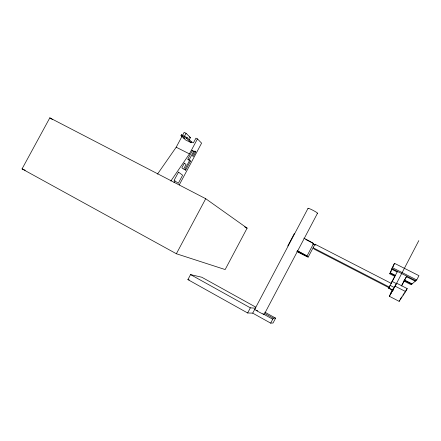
<?xml version="1.0" encoding="UTF-8"?>
<svg xmlns="http://www.w3.org/2000/svg" width="441" height="441" viewBox="0 0 441 441"><rect width="100%" height="100%" fill="white"/><g stroke="black" fill="none" stroke-linecap="round" stroke-linejoin="round"><path stroke-width="0.66" d="M392.093 290.31L389.375 296.28L399.144 301.352L399.557 300.089M394.678 276.314L389.8 273.822L392.275 267.588L394.497 263.321L418.95 275.675L416.712 279.98L411.128 284.704L403.813 280.978M392.997 267.014L394.497 263.321M392.909 288.883L390.539 294.037L394.072 287.752M399.144 301.352L405.643 291.578L407.192 288.596L396.641 283.188L394.717 286.611M389.8 273.822L391.47 270.625M392.749 290.343L388.604 288.199L389.183 287.097M391.112 283.403L395.334 275.322L390.241 272.725M388.907 287.686L314.334 249.198L313.121 247.77L389.26 287.047L397.446 271.424L397.143 271.987L391.636 269.192M389.375 296.28L395.097 286.159L418.818 240.615M401.531 285.751L406.701 276.121L401.553 286.005M270.669 323.137L273.293 318.159L275.608 318.137L273.051 323.005L270.669 323.137L252.726 313.138L247.638 312.978L187.899 279.616L190.567 274.605L201.791 277.24L255.808 307.168M297.388 251.006L307.002 256.012L313.579 243.526A12.524 0.678 27.6 0 0 303.866 238.14M297.047 251.53A12.53 0.424 27.8 0 0 308.171 257.103L315.001 244.198L391.189 283.354L391.773 282.279M247.638 312.978L250.356 307.829L255.378 308.204M287.769 246.001L294.301 233.62M252.726 313.138L308.061 208.284M264.865 313.143L317.481 213.301M247.12 228.146L225.158 269.561L176.372 253.751L22.05 168.903L49.811 117.863L205.721 198.715L247.12 228.146L244.678 226.867M195.793 151.814L193.274 156.527L192.419 155.761L194.955 151.026L195.793 151.814L194.608 151.224M179.233 184.933L201.598 143.143L197.452 138.921L195.925 138.165L193.428 142.829L191.559 141.903L187.089 137.57L181.438 134.77L180.997 135.591L185.606 139.957L191.129 142.702L191.559 141.903M176.372 253.751L205.721 198.715M157.47 174.129L176.185 147.222L184.162 132.355L186.047 133.287L190.44 137.62L189.228 139.885M184.184 136.771L186.047 133.287M191.129 142.702L186.648 138.391L187.089 137.57M174.013 182.701L174.945 180.964M170.838 181.064L189.443 153.887L197.452 138.921M189.046 160.039L193.66 151.417L192.524 150.364L187.877 159.036L189.046 160.039L187.855 159.438M185.655 170.116L190.495 161.075L189.652 160.353L184.79 169.432L185.655 170.116L184.47 169.509M395.334 275.322L395.108 275.73L390.065 273.161M392.01 281.849L392.209 281.485L396.878 283.883M388.604 288.199L389.1 287.3M389.26 287.047L390.175 285.388L394.26 287.488M400.312 299.103L401.762 296.887M402.848 295.233L403.934 293.574M404.656 292.466L407.192 288.596M254.81 309.268L254.744 309.328A5.402 0.38 28.4 0 0 258.613 311.804A5.402 0.38 28.4 0 0 263.79 314.35L264.12 314.444M272.77 319.218L262.935 313.783M187.899 279.616L189.244 279.892M22.05 168.903L25.203 170.237M189.206 137.008L190.44 137.62M180.997 135.591L186.648 138.391M183.561 137.928L184.547 138.419M191.868 150.524L193.66 151.417M176.185 147.222L189.443 153.887M189.31 160.474L190.495 161.075M392.275 267.588L416.712 279.98M391.873 268.597L415.808 280.746M406.282 276.628L415.273 281.198M404.386 279.936L412.109 283.872M404.077 280.3L411.723 284.202M305.745 239.502L313.579 243.526M312.84 243.917L314.62 244.838A12.524 0.678 27.6 0 1 313.088 244.204M395.097 286.159L405.643 291.578M388.769 287.945L393.339 290.305M296.914 251.238L308.171 257.103M264.809 312.156L275.608 318.137M264.313 313.182L273.293 318.159M256.546 310.238L257.709 310.883M190.567 274.605L250.356 307.829M49.811 117.863L52.727 119.665M181.438 134.77L182.359 135.646M315.001 244.198L315.784 245.196M308.027 208.417A5.369 0.518 27.4 0 1 313.568 210.622A5.369 0.518 27.4 0 1 317.107 213.257M297.251 250.686A12.53 0.424 27.8 0 1 307.002 256.012M178.5 172.128L174.085 180.369L178.307 183.28L182.624 175.209L178.5 172.128M184.377 163.148L181.857 167.856L183.561 169.19L186.058 164.532L184.377 163.148"/></g></svg>
